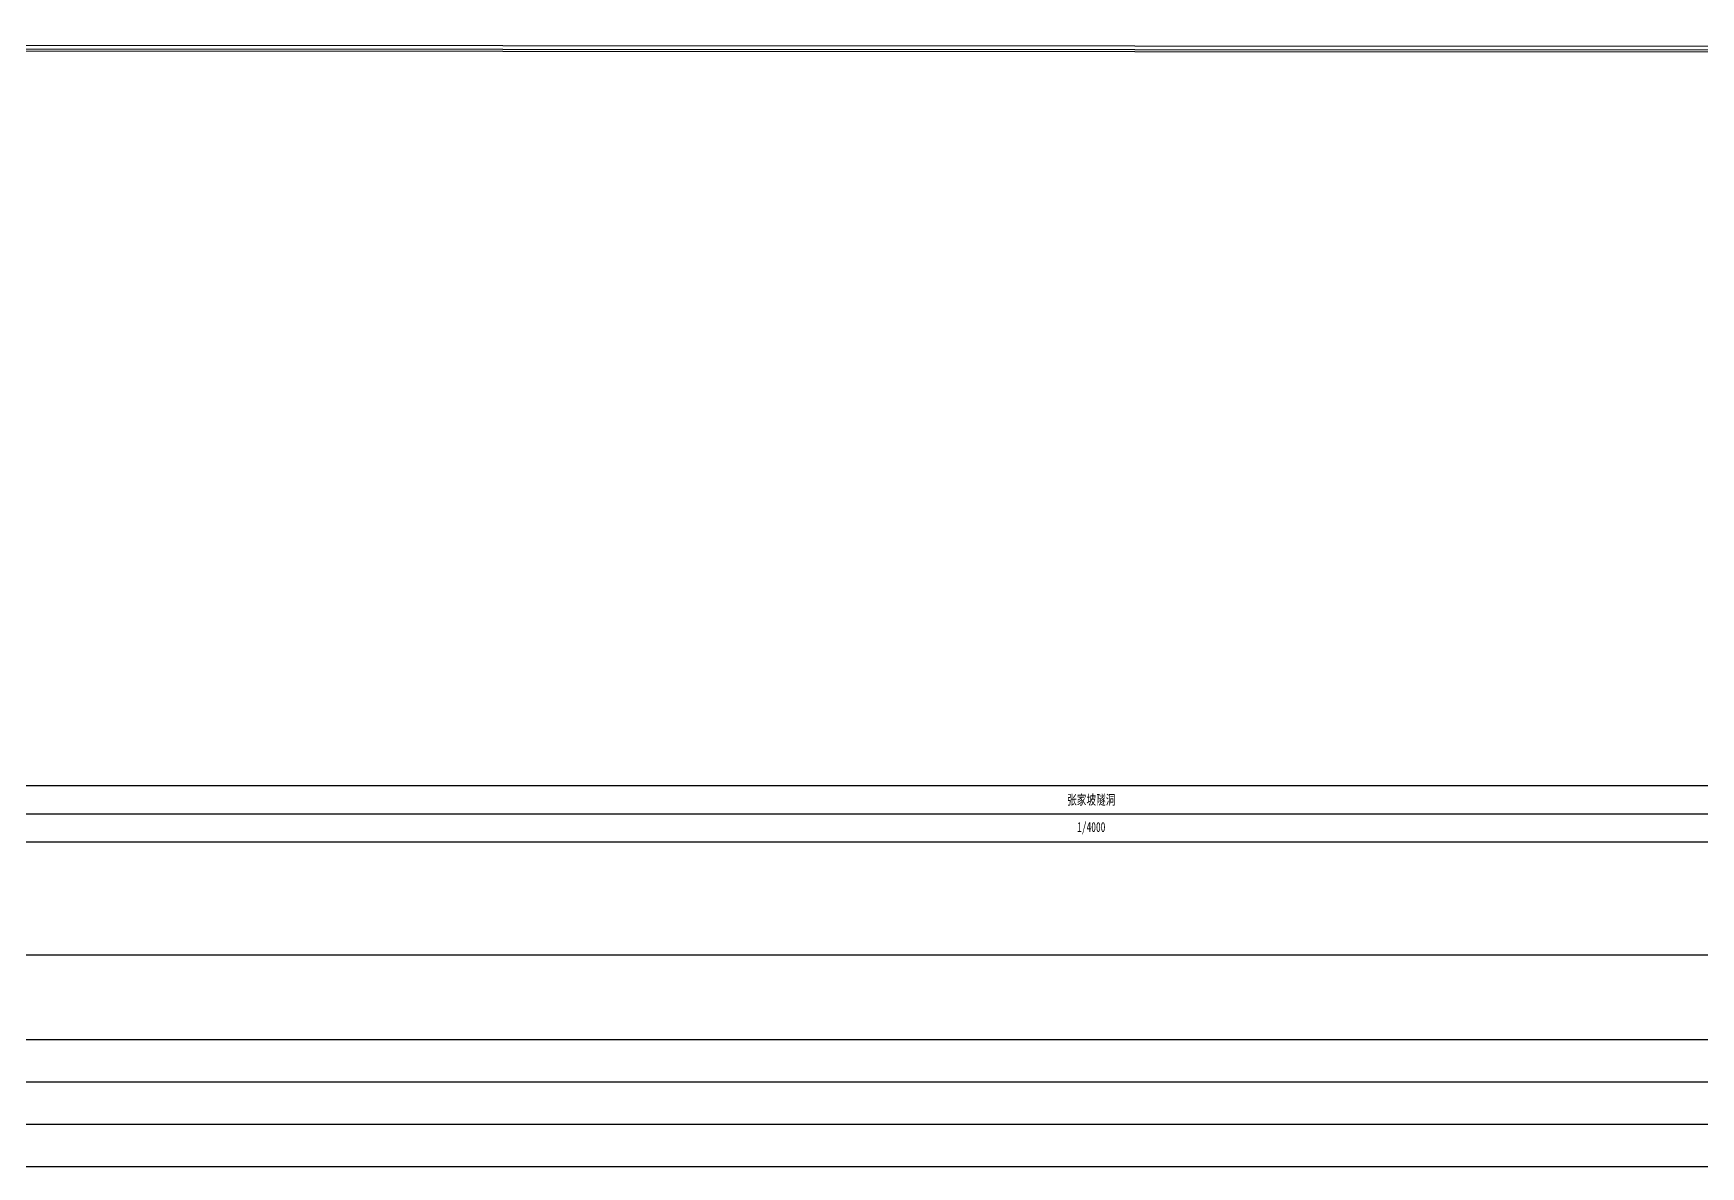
# Model space of a CAD drawing. Header units: millimetres. Extents: x -40 to 2322, y -213 to 401.
# Drawn here: x 551 to 1141, y 0 to 401 of the extents above; entities that cross this region are included whole.
import ezdxf
from ezdxf.enums import TextEntityAlignment as Align

# ---------------------------------------------------------------- set-up
doc = ezdxf.new("R2010")
doc.units = ezdxf.units.MM
for name, color, linetype in [('纵断面_文字标注', 7, 'Continuous'), ('纵断面_渠底高程线', 3, 'Continuous'), ('纵断面_渠顶高程线', 1, 'Continuous'), ('纵断面_表格线框', 7, 'Continuous'), ('纵断面_设计水位线', 5, 'Continuous')]:
    doc.layers.add(name, color=color, linetype=linetype)
doc.styles.get("Standard").update_dxf_attribs({"font": 'simfang.ttf', "width": 0.7})

msp = doc.modelspace()

# ---------------------------------------------------------------- linework, layer by layer
at = {"layer": '纵断面_渠底高程线'}
msp.add_lwpolyline([(0, 399.34), (88.64, 399.3), (93.42, 399.53), (98.17, 398.61), (108.25, 399.13), (193.56, 399.09), (196.06, 399.37), (198.56, 399.37), (263.98, 395.66), (266.46, 395.66), (268.93, 395.27), (1388.48, 394.71), (1581.54, 394.62), (1583.99, 394.9), (1586.45, 394.9), (1623.01, 391.19), (1625.55, 391.19), (1628.09, 390.8), (2211.2, 390.51), (2256.29, 389.96), (2270.16, 387.35), (2319.13, 383.38), (2322.13, 383.14)], dxfattribs=at)
at = {"layer": '纵断面_渠顶高程线'}
msp.add_lwpolyline([(0, 401.34), (88.64, 401.3), (93.42, 400.18), (98.17, 400.48), (108.25, 401.13), (193.56, 401.09), (196.06, 400.02), (266.46, 396.31), (268.93, 397.27), (1388.48, 396.71), (1581.54, 396.62), (1583.99, 395.55), (1625.55, 391.85), (1628.09, 392.8), (2211.2, 392.51), (2256.29, 390.61), (2270.16, 387.75), (2319.13, 383.86), (2322.13, 383.62)], dxfattribs=at)
at = {"layer": '纵断面_表格线框'}
for p, q in [((0, 135), (2322.13, 135)), ((0, 125), (2322.13, 125)), ((0, 115), (2322.13, 115)), ((0, 75), (2322.13, 75)), ((0, 45), (2322.13, 45)), ((0, 30), (2322.13, 30)), ((0, 15), (2322.13, 15)), ((0, 0), (2322.13, 0))]:
    msp.add_line(p, q, dxfattribs=at)
at = {"layer": '纵断面_设计水位线'}
msp.add_lwpolyline([(0, 400), (88.64, 399.96), (93.42, 399.83), (98.17, 399.79), (108.25, 399.79), (193.56, 399.75), (196.06, 399.67), (198.56, 399.61), (263.98, 396.02), (266.46, 395.96), (268.93, 395.93), (1388.48, 395.37), (1581.54, 395.27), (1583.99, 395.2), (1586.45, 395.14), (1623.01, 391.55), (1625.55, 391.49), (1628.09, 391.46), (2211.2, 391.17), (2256.29, 390.26), (2270.16, 387.48), (2319.13, 383.57), (2322.13, 383.33)], dxfattribs=at)

# ---------------------------------------------------------------- texts
at = {"layer": '纵断面_文字标注', "width": 0.7}
for s, p in [('张家坡隧洞', (925.23, 130)), ('1/4000', (925.23, 120))]:
    msp.add_text(s, height=3.5, dxfattribs=at).set_placement(p, align=Align.MIDDLE)

doc.saveas('drawing.dxf')
